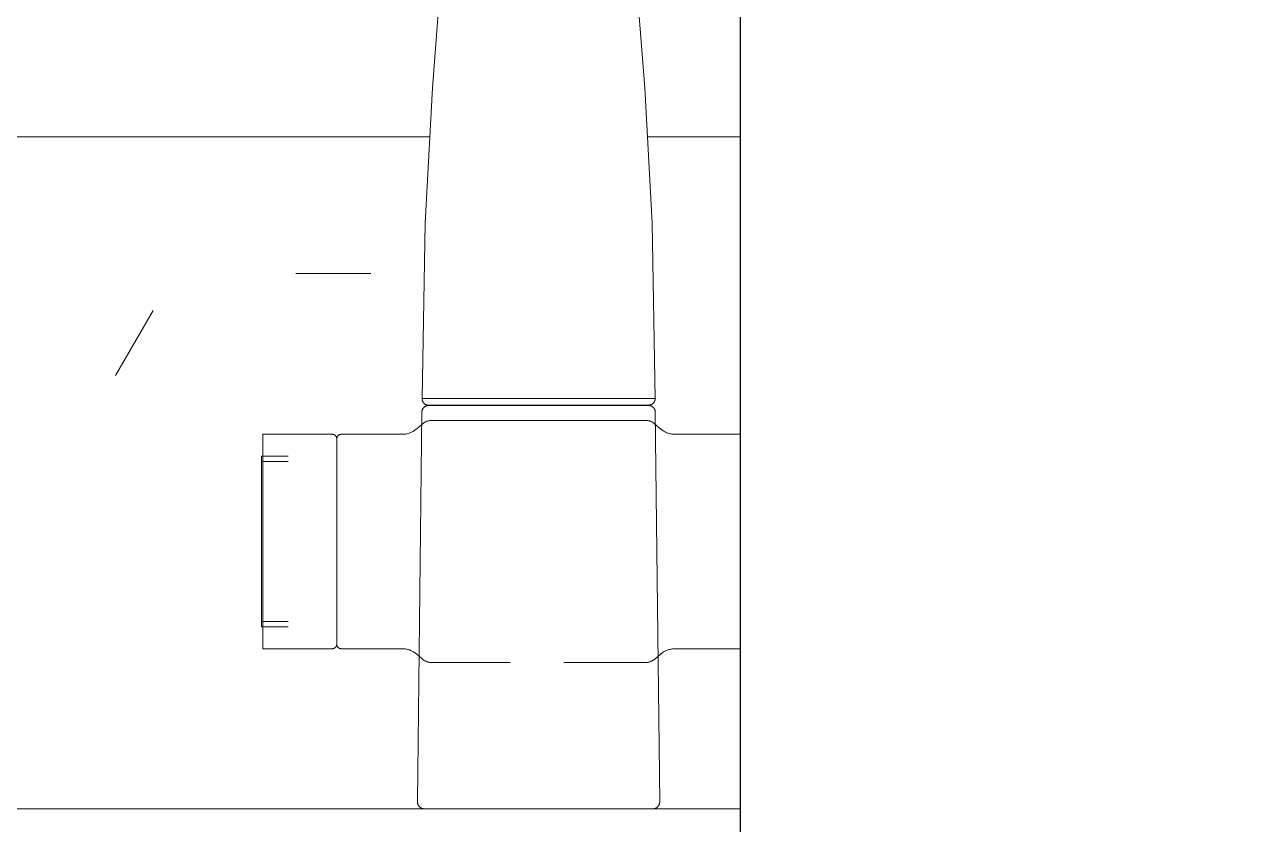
# Model space of a CAD drawing. Header units: millimetres. Extents: x -12976 to 58202, y -2238 to 7407.
# Drawn here: x 49222.7 to 49498.4, y 1096.5 to 1275 of the extents above; entities that cross this region are included whole.
import ezdxf

# ---------------------------------------------------------------- set-up
doc = ezdxf.new("R2010")
doc.units = ezdxf.units.MM
for name, color, linetype, lineweight in [('P-SANR-FIXT', 6, 'Continuous', 9), ('Q-CASE', 31, 'Continuous', 9), ('S-COLS', 52, 'Continuous', 25)]:
    doc.layers.add(name, color=color, linetype=linetype, lineweight=lineweight)
pattern_1 = [(0, (46031.69, 0), (406.4, 101.6), [16.764, -288.036, 16.764, -288.036, -1625.6]), (0, (46031.69, 0), (406.4, 101.6), [-609.6, 16.764, -592.836, 16.764, -288.036, -711.2]), (0, (46031.69, 0), (406.4, 101.6), [-1524, 16.764, -186.436, 16.764, -491.236]), (120, (46184.09, 50.8), (-291.1882, 301.1527), [16.764, -288.036, 16.764, -288.036, -1625.6]), (120, (46184.09, 50.8), (-291.1882, 301.1527), [-609.6, 16.764, -592.836, 16.764, -288.036, -711.2]), (120, (46184.09, 50.8), (-291.1882, 301.1527), [-1524, 16.764, -186.436, 16.764, -491.236]), (240, (46234.89, 254), (-115.2118, -402.7527), [16.764, -288.036, 16.764, -288.036, -1625.6]), (240, (46234.89, 254), (-115.2118, -402.7527), [-609.6, 16.764, -592.836, 16.764, -288.036, -711.2]), (240, (46234.89, 254), (-115.2118, -402.7527), [-1524, 16.764, -186.436, 16.764, -491.236])]

# ---------------------------------------------------------------- blocks, each defined once
blk = doc.blocks.new('Blks_Coz Docol_Misturador Monocomando com Filtro - Cromado-3969051-FACHADA LATERAL ESQUERDA')
at = {"layer": 'P-SANR-FIXT', "color": 8}
for p, q in [((15205.66, 1191.54), (15153.64, 1191.54)), ((15152.63, 1101.52), (15153.62, 1188.57)), ((15194.52, 1190.09), (15193.73, 1190.09)), ((15205.68, 1188.57), (15206.67, 1101.52)), ((15153.78, 1185.93), (15152.39, 1184.76)), ((15179.65, 1186.67), (15155.79, 1186.67)), ((15203.55, 1186.67), (15179.65, 1186.67)), ((15206.91, 1184.76), (15205.49, 1185.95)), ((15121, 1183.58), (15118.15, 1183.58)), ((15118.15, 1183.58), (15118.15, 1135.73)), ((15133.61, 1183.58), (15121, 1183.58)), ((15149.17, 1183.58), (15135.61, 1183.58)), ((15224.65, 1183.58), (15210.13, 1183.58)), ((15134.61, 1136.73), (15134.61, 1182.58)), ((15134.61, 1182.58), (15134.61, 1136.73)), ((15123.79, 1178.68), (15117.83, 1178.68)), ((15117.83, 1178.68), (15117.83, 1140.63)), ((15123.79, 1177.51), (15118.15, 1177.51)), ((15118.15, 1141.79), (15123.79, 1141.79)), ((15117.83, 1140.63), (15123.79, 1140.63)), ((15118.15, 1135.73), (15121, 1135.73)), ((15121, 1135.73), (15133.61, 1135.73)), ((15135.61, 1135.73), (15149.17, 1135.73)), ((15152.39, 1134.55), (15153.78, 1133.38)), ((15205.49, 1133.35), (15206.91, 1134.55)), ((15210.13, 1135.73), (15224.65, 1135.73)), ((15155.79, 1132.64), (15173.32, 1132.64)), ((15185.3, 1132.64), (15203.55, 1132.64))]:
    blk.add_line(p, q, dxfattribs=at)
at = {"layer": 'P-SANR-FIXT', "color": 8, "flags": 128}
for points in [[(15153.64, 1191.54), (15154.31, 1230.67), (15155.95, 1260.9), (15157.78, 1284.43), (15159, 1303.44), (15159.4, 1320.14), (15159.26, 1336.81)], [(15159.26, 1336.81), (15159.4, 1320.14), (15159, 1303.44), (15157.78, 1284.43), (15155.95, 1260.9), (15154.31, 1230.67), (15153.64, 1191.54)], [(15200.04, 1336.81), (15199.9, 1320.14), (15200.3, 1303.44), (15201.53, 1284.43), (15203.35, 1260.9), (15204.99, 1230.67), (15205.66, 1191.54)], [(15205.66, 1191.54), (15204.99, 1230.67), (15203.35, 1260.9), (15201.53, 1284.43), (15200.3, 1303.44), (15199.9, 1320.14), (15200.04, 1336.81)], [(15155.11, 1190.09), (15155.05, 1190.09), (15154.99, 1190.09), (15154.93, 1190.1), (15154.87, 1190.11), (15154.82, 1190.12), (15154.76, 1190.13), (15154.7, 1190.14), (15154.65, 1190.16), (15154.59, 1190.18), (15154.54, 1190.2), (15154.48, 1190.23), (15154.43, 1190.25), (15154.38, 1190.28), (15154.33, 1190.31), (15154.28, 1190.34), (15154.23, 1190.38), (15154.19, 1190.41), (15154.14, 1190.45), (15154.1, 1190.49), (15154.06, 1190.53), (15154.02, 1190.57), (15153.98, 1190.62), (15153.94, 1190.66), (15153.91, 1190.71), (15153.88, 1190.76), (15153.85, 1190.81), (15153.82, 1190.86), (15153.79, 1190.91), (15153.77, 1190.97), (15153.74, 1191.02), (15153.72, 1191.08), (15153.71, 1191.13), (15153.69, 1191.19), (15153.68, 1191.24), (15153.67, 1191.3), (15153.66, 1191.36), (15153.65, 1191.42), (15153.65, 1191.48), (15153.64, 1191.53), (15153.64, 1191.54)], [(15205.66, 1191.54), (15205.66, 1191.49), (15205.65, 1191.43), (15205.65, 1191.37), (15205.64, 1191.31), (15205.63, 1191.25), (15205.61, 1191.2), (15205.6, 1191.14), (15205.58, 1191.08), (15205.56, 1191.03), (15205.54, 1190.98), (15205.52, 1190.92), (15205.49, 1190.87), (15205.46, 1190.82), (15205.43, 1190.77), (15205.4, 1190.72), (15205.36, 1190.67), (15205.33, 1190.63), (15205.29, 1190.58), (15205.25, 1190.54), (15205.21, 1190.5), (15205.17, 1190.46), (15205.12, 1190.42), (15205.08, 1190.38), (15205.03, 1190.35), (15204.98, 1190.32), (15204.93, 1190.29), (15204.88, 1190.26), (15204.83, 1190.23), (15204.77, 1190.21), (15204.72, 1190.18), (15204.66, 1190.16), (15204.61, 1190.15), (15204.55, 1190.13), (15204.49, 1190.12), (15204.44, 1190.11), (15204.38, 1190.1), (15204.32, 1190.09), (15204.26, 1190.09), (15204.2, 1190.09), (15204.19, 1190.09)], [(15153.62, 1188.57), (15153.62, 1188.63), (15153.62, 1188.69), (15153.63, 1188.75), (15153.64, 1188.8), (15153.65, 1188.86), (15153.67, 1188.92), (15153.68, 1188.97), (15153.7, 1189.03), (15153.72, 1189.08), (15153.75, 1189.14), (15153.77, 1189.19), (15153.8, 1189.24), (15153.83, 1189.29), (15153.86, 1189.34), (15153.89, 1189.39), (15153.93, 1189.44), (15153.96, 1189.48), (15154, 1189.53), (15154.04, 1189.57), (15154.09, 1189.61), (15154.13, 1189.65), (15154.17, 1189.69), (15154.22, 1189.72), (15154.27, 1189.75), (15154.32, 1189.79), (15154.37, 1189.82), (15154.42, 1189.84), (15154.47, 1189.87), (15154.53, 1189.89), (15154.58, 1189.91), (15154.64, 1189.93), (15154.69, 1189.95), (15154.75, 1189.96), (15154.81, 1189.97), (15154.87, 1189.98), (15154.92, 1189.99), (15154.98, 1190), (15155.04, 1190), (15155.08, 1190)], [(15155.08, 1190), (15155.1, 1190), (15155.16, 1190), (15155.26, 1190), (15155.39, 1190), (15155.57, 1190), (15155.78, 1190), (15156.04, 1190), (15156.33, 1190), (15156.66, 1190), (15157.02, 1190), (15157.42, 1190), (15157.86, 1190), (15158.33, 1190), (15158.83, 1190), (15159.37, 1190), (15159.94, 1190), (15160.55, 1190), (15161.18, 1190), (15161.84, 1190), (15162.53, 1190), (15163.25, 1190), (15164, 1190), (15164.77, 1190), (15165.56, 1190), (15166.38, 1190), (15167.21, 1190), (15168.07, 1190), (15168.95, 1190), (15169.84, 1190), (15170.75, 1190), (15171.67, 1190), (15172.61, 1190), (15173.55, 1190), (15174.51, 1190), (15175.47, 1190), (15176.45, 1190), (15177.42, 1190), (15178.4, 1190), (15179.39, 1190), (15180.37, 1190), (15181.35, 1190), (15182.33, 1190), (15183.3, 1190), (15184.27, 1190), (15185.23, 1190), (15186.19, 1190), (15187.13, 1190), (15188.06, 1190), (15188.97, 1190), (15189.88, 1190), (15190.76, 1190), (15191.63, 1190), (15192.48, 1190), (15193.3, 1190), (15194.11, 1190), (15194.89, 1190), (15195.65, 1190), (15196.38, 1190), (15197.09, 1190), (15197.77, 1190), (15198.42, 1190), (15199.04, 1190), (15199.63, 1190), (15200.18, 1190), (15200.7, 1190), (15201.19, 1190), (15201.65, 1190), (15202.07, 1190), (15202.45, 1190), (15202.8, 1190), (15203.11, 1190), (15203.39, 1190), (15203.62, 1190), (15203.82, 1190), (15203.98, 1190), (15204.09, 1190), (15204.17, 1190), (15204.22, 1190), (15204.22, 1190)], [(15204.22, 1190), (15204.2, 1190), (15204.14, 1190), (15204.04, 1190), (15203.91, 1190), (15203.73, 1190), (15203.52, 1190), (15203.26, 1190), (15202.97, 1190), (15202.65, 1190), (15202.28, 1190), (15201.88, 1190), (15201.44, 1190), (15200.97, 1190), (15200.47, 1190), (15199.93, 1190), (15199.36, 1190), (15198.76, 1190), (15198.12, 1190), (15197.46, 1190), (15196.77, 1190), (15196.05, 1190), (15195.31, 1190), (15194.54, 1190), (15193.74, 1190), (15192.93, 1190), (15192.09, 1190), (15191.23, 1190), (15190.36, 1190), (15189.46, 1190), (15188.55, 1190), (15187.63, 1190), (15186.7, 1190), (15185.75, 1190), (15184.79, 1190), (15183.83, 1190), (15182.86, 1190), (15181.88, 1190), (15180.9, 1190), (15179.92, 1190), (15178.93, 1190), (15177.95, 1190), (15176.97, 1190), (15176, 1190), (15175.03, 1190), (15174.07, 1190), (15173.12, 1190), (15172.17, 1190), (15171.24, 1190), (15170.33, 1190), (15169.43, 1190), (15168.54, 1190), (15167.67, 1190), (15166.82, 1190), (15166, 1190), (15165.19, 1190), (15164.41, 1190), (15163.65, 1190), (15162.92, 1190), (15162.21, 1190), (15161.53, 1190), (15160.88, 1190), (15160.26, 1190), (15159.68, 1190), (15159.12, 1190), (15158.6, 1190), (15158.11, 1190), (15157.65, 1190), (15157.23, 1190), (15156.85, 1190), (15156.5, 1190), (15156.19, 1190), (15155.92, 1190), (15155.68, 1190), (15155.48, 1190), (15155.33, 1190), (15155.21, 1190), (15155.13, 1190), (15155.09, 1190), (15155.08, 1190)], [(15172.93, 1190.09), (15172.18, 1190.09), (15171.25, 1190.09), (15170.34, 1190.09), (15169.44, 1190.09), (15168.55, 1190.09), (15167.69, 1190.09), (15166.84, 1190.09), (15166.01, 1190.09), (15165.21, 1190.09), (15164.43, 1190.09), (15163.67, 1190.09), (15162.94, 1190.09), (15162.23, 1190.09), (15161.55, 1190.09), (15160.9, 1190.09), (15160.29, 1190.09), (15159.7, 1190.09), (15159.14, 1190.09), (15158.62, 1190.09), (15158.13, 1190.09), (15157.68, 1190.09), (15157.26, 1190.09), (15156.87, 1190.09), (15156.53, 1190.09), (15156.22, 1190.09), (15155.94, 1190.09), (15155.71, 1190.09), (15155.51, 1190.09), (15155.35, 1190.09), (15155.23, 1190.09), (15155.15, 1190.09), (15155.11, 1190.09), (15155.11, 1190.09)], [(15155.11, 1190.09), (15155.13, 1190.09), (15155.19, 1190.09), (15155.28, 1190.09), (15155.42, 1190.09), (15155.6, 1190.09), (15155.81, 1190.09), (15156.06, 1190.09), (15156.35, 1190.09), (15156.68, 1190.09), (15157.04, 1190.09), (15157.45, 1190.09), (15157.88, 1190.09), (15158.35, 1190.09), (15158.86, 1190.09), (15159.39, 1190.09), (15159.96, 1190.09), (15160.57, 1190.09), (15161.2, 1190.09), (15161.86, 1190.09), (15162.55, 1190.09), (15163.27, 1190.09), (15164.01, 1190.09), (15164.78, 1190.09), (15165.57, 1190.09), (15166.39, 1190.09), (15167.23, 1190.09), (15168.08, 1190.09), (15168.96, 1190.09), (15169.85, 1190.09), (15170.76, 1190.09), (15171.68, 1190.09), (15172.61, 1190.09), (15173.56, 1190.09), (15174.52, 1190.09), (15175.48, 1190.09), (15176.45, 1190.09), (15177.43, 1190.09), (15178.4, 1190.09), (15179.39, 1190.09), (15180.37, 1190.09), (15181.35, 1190.09), (15182.33, 1190.09), (15183.3, 1190.09), (15184.27, 1190.09), (15185.23, 1190.09), (15186.18, 1190.09), (15187.12, 1190.09), (15188.05, 1190.09), (15188.96, 1190.09), (15189.86, 1190.09), (15190.75, 1190.09), (15191.62, 1190.09), (15192.46, 1190.09), (15193.29, 1190.09), (15194.09, 1190.09), (15194.88, 1190.09), (15195.63, 1190.09), (15196.37, 1190.09), (15197.07, 1190.09), (15197.75, 1190.09), (15198.4, 1190.09), (15199.02, 1190.09), (15199.6, 1190.09), (15200.16, 1190.09), (15200.68, 1190.09), (15201.17, 1190.09), (15201.63, 1190.09), (15202.05, 1190.09), (15202.43, 1190.09), (15202.78, 1190.09), (15203.09, 1190.09), (15203.36, 1190.09), (15203.59, 1190.09), (15203.79, 1190.09), (15203.95, 1190.09), (15204.07, 1190.09), (15204.15, 1190.09), (15204.19, 1190.09), (15204.19, 1190.09)], [(15179.65, 1190.09), (15178.93, 1190.09), (15177.95, 1190.09), (15176.98, 1190.09), (15176, 1190.09), (15175.03, 1190.09), (15174.07, 1190.09), (15173.12, 1190.09)], [(15204.19, 1190.09), (15204.17, 1190.09), (15204.12, 1190.09), (15204.02, 1190.09), (15203.88, 1190.09), (15203.7, 1190.09), (15203.49, 1190.09), (15203.24, 1190.09), (15202.95, 1190.09), (15202.62, 1190.09), (15202.26, 1190.09), (15201.86, 1190.09), (15201.42, 1190.09), (15200.95, 1190.09), (15200.45, 1190.09), (15199.91, 1190.09), (15199.34, 1190.09), (15198.74, 1190.09), (15198.1, 1190.09), (15197.44, 1190.09), (15196.75, 1190.09), (15196.03, 1190.09), (15195.29, 1190.09), (15194.52, 1190.09)], [(15204.22, 1190), (15204.28, 1190), (15204.34, 1190), (15204.4, 1189.99), (15204.45, 1189.98), (15204.51, 1189.97), (15204.57, 1189.96), (15204.63, 1189.94), (15204.68, 1189.93), (15204.74, 1189.91), (15204.79, 1189.88), (15204.84, 1189.86), (15204.9, 1189.83), (15204.95, 1189.81), (15205, 1189.78), (15205.05, 1189.74), (15205.1, 1189.71), (15205.14, 1189.67), (15205.19, 1189.64), (15205.23, 1189.6), (15205.27, 1189.56), (15205.31, 1189.51), (15205.35, 1189.47), (15205.39, 1189.42), (15205.42, 1189.38), (15205.45, 1189.33), (15205.48, 1189.28), (15205.51, 1189.23), (15205.54, 1189.17), (15205.56, 1189.12), (15205.59, 1189.07), (15205.61, 1189.01), (15205.62, 1188.96), (15205.64, 1188.9), (15205.65, 1188.84), (15205.66, 1188.78), (15205.67, 1188.73), (15205.68, 1188.67), (15205.68, 1188.61), (15205.68, 1188.57)], [(15153.78, 1185.93), (15153.88, 1186.01), (15153.98, 1186.08), (15154.08, 1186.15), (15154.18, 1186.22), (15154.29, 1186.28), (15154.4, 1186.34), (15154.52, 1186.39), (15154.63, 1186.44), (15154.75, 1186.49), (15154.87, 1186.53), (15154.99, 1186.56), (15155.11, 1186.59), (15155.23, 1186.62), (15155.35, 1186.64), (15155.48, 1186.65), (15155.6, 1186.66), (15155.73, 1186.67), (15155.79, 1186.67)], [(15203.55, 1186.67), (15203.67, 1186.66), (15203.79, 1186.66), (15203.91, 1186.64), (15204.03, 1186.63), (15204.15, 1186.61), (15204.26, 1186.58), (15204.38, 1186.55), (15204.5, 1186.51), (15204.61, 1186.47), (15204.72, 1186.43), (15204.83, 1186.38), (15204.94, 1186.33), (15205.05, 1186.27), (15205.15, 1186.21), (15205.25, 1186.14), (15205.35, 1186.07), (15205.44, 1186), (15205.49, 1185.95)], [(15133.61, 1183.58), (15133.65, 1183.58), (15133.69, 1183.58), (15133.73, 1183.57), (15133.77, 1183.57), (15133.81, 1183.56), (15133.85, 1183.55), (15133.89, 1183.54), (15133.93, 1183.53), (15133.96, 1183.52), (15134, 1183.5), (15134.04, 1183.48), (15134.07, 1183.47), (15134.11, 1183.45), (15134.14, 1183.43), (15134.18, 1183.41), (15134.21, 1183.38), (15134.24, 1183.36), (15134.27, 1183.33), (15134.3, 1183.31), (15134.33, 1183.28), (15134.36, 1183.25), (15134.38, 1183.22), (15134.41, 1183.19), (15134.43, 1183.15), (15134.45, 1183.12), (15134.47, 1183.09), (15134.49, 1183.05), (15134.51, 1183.02), (15134.53, 1182.98), (15134.54, 1182.94), (15134.56, 1182.91), (15134.57, 1182.87), (15134.58, 1182.83), (15134.59, 1182.79), (15134.6, 1182.75), (15134.6, 1182.71), (15134.61, 1182.67), (15134.61, 1182.63), (15134.61, 1182.59), (15134.61, 1182.58)], [(15134.61, 1182.58), (15134.61, 1182.62), (15134.61, 1182.66), (15134.62, 1182.7), (15134.62, 1182.74), (15134.63, 1182.78), (15134.64, 1182.82), (15134.65, 1182.86), (15134.66, 1182.89), (15134.68, 1182.93), (15134.69, 1182.97), (15134.71, 1183.01), (15134.72, 1183.04), (15134.74, 1183.08), (15134.76, 1183.11), (15134.79, 1183.14), (15134.81, 1183.18), (15134.83, 1183.21), (15134.86, 1183.24), (15134.89, 1183.27), (15134.91, 1183.3), (15134.94, 1183.32), (15134.97, 1183.35), (15135.01, 1183.38), (15135.04, 1183.4), (15135.07, 1183.42), (15135.1, 1183.44), (15135.14, 1183.46), (15135.18, 1183.48), (15135.21, 1183.5), (15135.25, 1183.51), (15135.29, 1183.53), (15135.32, 1183.54), (15135.36, 1183.55), (15135.4, 1183.56), (15135.44, 1183.57), (15135.48, 1183.57), (15135.52, 1183.58), (15135.56, 1183.58), (15135.6, 1183.58), (15135.61, 1183.58)], [(15149.17, 1183.58), (15149.37, 1183.58), (15149.57, 1183.6), (15149.77, 1183.62), (15149.96, 1183.64), (15150.16, 1183.68), (15150.36, 1183.72), (15150.55, 1183.77), (15150.74, 1183.83), (15150.93, 1183.9), (15151.11, 1183.97), (15151.3, 1184.06), (15151.48, 1184.15), (15151.65, 1184.24), (15151.82, 1184.34), (15151.99, 1184.45), (15152.15, 1184.57), (15152.31, 1184.69), (15152.39, 1184.76)], [(15206.91, 1184.76), (15207.06, 1184.63), (15207.22, 1184.51), (15207.39, 1184.4), (15207.56, 1184.29), (15207.73, 1184.2), (15207.91, 1184.1), (15208.09, 1184.02), (15208.27, 1183.94), (15208.46, 1183.87), (15208.65, 1183.81), (15208.84, 1183.75), (15209.04, 1183.7), (15209.23, 1183.66), (15209.43, 1183.63), (15209.63, 1183.61), (15209.83, 1183.59), (15210.03, 1183.58), (15210.13, 1183.58)], [(15134.61, 1136.73), (15134.61, 1136.75), (15134.61, 1136.8), (15134.61, 1136.89), (15134.61, 1137.02), (15134.61, 1137.18), (15134.61, 1137.39), (15134.61, 1137.62), (15134.61, 1137.89), (15134.61, 1138.2), (15134.61, 1138.54), (15134.61, 1138.91), (15134.61, 1139.32), (15134.61, 1139.76), (15134.61, 1140.23), (15134.61, 1140.73), (15134.61, 1141.27), (15134.61, 1141.83), (15134.61, 1142.42), (15134.61, 1143.04), (15134.61, 1143.68), (15134.61, 1144.35), (15134.61, 1145.05), (15134.61, 1145.76), (15134.61, 1146.51), (15134.61, 1147.27), (15134.61, 1148.05), (15134.61, 1148.85), (15134.61, 1149.67), (15134.61, 1150.5), (15134.61, 1151.35), (15134.61, 1152.21), (15134.61, 1153.08), (15134.61, 1153.96), (15134.61, 1154.86), (15134.61, 1155.76), (15134.61, 1156.66), (15134.61, 1157.58), (15134.61, 1158.49), (15134.61, 1159.41), (15134.61, 1160.32), (15134.61, 1161.24), (15134.61, 1162.15), (15134.61, 1163.06), (15134.61, 1163.97), (15134.61, 1164.86), (15134.61, 1165.75), (15134.61, 1166.63), (15134.61, 1167.5), (15134.61, 1168.35), (15134.61, 1169.19), (15134.61, 1170.02), (15134.61, 1170.83), (15134.61, 1171.62), (15134.61, 1172.39), (15134.61, 1173.15), (15134.61, 1173.88), (15134.61, 1174.58), (15134.61, 1175.27), (15134.61, 1175.93), (15134.61, 1176.56), (15134.61, 1177.17), (15134.61, 1177.74), (15134.61, 1178.29), (15134.61, 1178.81), (15134.61, 1179.3), (15134.61, 1179.76), (15134.61, 1180.18), (15134.61, 1180.57), (15134.61, 1180.93), (15134.61, 1181.26), (15134.61, 1181.55), (15134.61, 1181.8), (15134.61, 1182.02), (15134.61, 1182.2), (15134.61, 1182.35), (15134.61, 1182.46), (15134.61, 1182.54), (15134.61, 1182.57), (15134.61, 1182.58)], [(15134.61, 1182.58), (15134.61, 1182.56), (15134.61, 1182.51), (15134.61, 1182.42), (15134.61, 1182.29), (15134.61, 1182.12), (15134.61, 1181.92), (15134.61, 1181.69), (15134.61, 1181.42), (15134.61, 1181.11), (15134.61, 1180.77), (15134.61, 1180.4), (15134.61, 1179.99), (15134.61, 1179.55), (15134.61, 1179.08), (15134.61, 1178.58), (15134.61, 1178.04), (15134.61, 1177.48), (15134.61, 1176.89), (15134.61, 1176.27), (15134.61, 1175.63), (15134.61, 1174.96), (15134.61, 1174.26), (15134.61, 1173.54), (15134.61, 1172.8), (15134.61, 1172.04), (15134.61, 1171.26), (15134.61, 1170.46), (15134.61, 1169.64), (15134.61, 1168.81), (15134.61, 1167.96), (15134.61, 1167.1), (15134.61, 1166.23), (15134.61, 1165.34), (15134.61, 1164.45), (15134.61, 1163.55), (15134.61, 1162.64), (15134.61, 1161.73), (15134.61, 1160.82), (15134.61, 1159.9), (15134.61, 1158.98), (15134.61, 1158.07), (15134.61, 1157.16), (15134.61, 1156.25), (15134.61, 1155.34), (15134.61, 1154.45), (15134.61, 1153.56), (15134.61, 1152.68), (15134.61, 1151.81), (15134.61, 1150.95), (15134.61, 1150.11), (15134.61, 1149.29), (15134.61, 1148.48), (15134.61, 1147.69), (15134.61, 1146.91), (15134.61, 1146.16), (15134.61, 1145.43), (15134.61, 1144.72), (15134.61, 1144.04), (15134.61, 1143.38), (15134.61, 1142.75), (15134.61, 1142.14), (15134.61, 1141.57), (15134.61, 1141.02), (15134.61, 1140.5), (15134.61, 1140.01), (15134.61, 1139.55), (15134.61, 1139.13), (15134.61, 1138.74), (15134.61, 1138.38), (15134.61, 1138.05), (15134.61, 1137.76), (15134.61, 1137.51), (15134.61, 1137.29), (15134.61, 1137.1), (15134.61, 1136.96), (15134.61, 1136.85), (15134.61, 1136.77), (15134.61, 1136.73), (15134.61, 1136.73)], [(15134.61, 1182.58), (15134.61, 1182.56), (15134.61, 1182.51), (15134.61, 1182.42), (15134.61, 1182.29), (15134.61, 1182.12), (15134.61, 1181.92), (15134.61, 1181.69), (15134.61, 1181.42), (15134.61, 1181.11), (15134.61, 1180.77), (15134.61, 1180.4), (15134.61, 1179.99), (15134.61, 1179.55), (15134.61, 1179.08), (15134.61, 1178.58), (15134.61, 1178.04), (15134.61, 1177.48), (15134.61, 1176.89), (15134.61, 1176.27), (15134.61, 1175.63), (15134.61, 1174.96), (15134.61, 1174.26), (15134.61, 1173.54), (15134.61, 1172.8), (15134.61, 1172.04), (15134.61, 1171.26), (15134.61, 1170.46), (15134.61, 1169.64), (15134.61, 1168.81), (15134.61, 1167.96), (15134.61, 1167.1), (15134.61, 1166.23), (15134.61, 1165.34), (15134.61, 1164.45), (15134.61, 1163.55), (15134.61, 1162.64), (15134.61, 1161.73), (15134.61, 1160.82), (15134.61, 1159.9), (15134.61, 1158.98), (15134.61, 1158.07), (15134.61, 1157.16), (15134.61, 1156.25), (15134.61, 1155.34), (15134.61, 1154.45), (15134.61, 1153.56), (15134.61, 1152.68), (15134.61, 1151.81), (15134.61, 1150.95), (15134.61, 1150.11), (15134.61, 1149.29), (15134.61, 1148.48), (15134.61, 1147.69), (15134.61, 1146.91), (15134.61, 1146.16), (15134.61, 1145.43), (15134.61, 1144.72), (15134.61, 1144.04), (15134.61, 1143.38), (15134.61, 1142.75), (15134.61, 1142.14), (15134.61, 1141.57), (15134.61, 1141.02), (15134.61, 1140.5), (15134.61, 1140.01), (15134.61, 1139.55), (15134.61, 1139.13), (15134.61, 1138.74), (15134.61, 1138.38), (15134.61, 1138.05), (15134.61, 1137.76), (15134.61, 1137.51), (15134.61, 1137.29), (15134.61, 1137.1), (15134.61, 1136.96), (15134.61, 1136.85), (15134.61, 1136.77), (15134.61, 1136.73), (15134.61, 1136.73)], [(15134.61, 1136.73), (15134.61, 1136.75), (15134.61, 1136.8), (15134.61, 1136.89), (15134.61, 1137.02), (15134.61, 1137.18), (15134.61, 1137.39), (15134.61, 1137.62), (15134.61, 1137.89), (15134.61, 1138.2), (15134.61, 1138.54), (15134.61, 1138.91), (15134.61, 1139.32), (15134.61, 1139.76), (15134.61, 1140.23), (15134.61, 1140.73), (15134.61, 1141.27), (15134.61, 1141.83), (15134.61, 1142.42), (15134.61, 1143.04), (15134.61, 1143.68), (15134.61, 1144.35), (15134.61, 1145.05), (15134.61, 1145.76), (15134.61, 1146.51), (15134.61, 1147.27), (15134.61, 1148.05), (15134.61, 1148.85), (15134.61, 1149.67), (15134.61, 1150.5), (15134.61, 1151.35), (15134.61, 1152.21), (15134.61, 1153.08), (15134.61, 1153.96), (15134.61, 1154.86), (15134.61, 1155.76), (15134.61, 1156.66), (15134.61, 1157.58), (15134.61, 1158.49), (15134.61, 1159.41), (15134.61, 1160.32), (15134.61, 1161.24), (15134.61, 1162.15), (15134.61, 1163.06), (15134.61, 1163.97), (15134.61, 1164.86), (15134.61, 1165.75), (15134.61, 1166.63), (15134.61, 1167.5), (15134.61, 1168.35), (15134.61, 1169.19), (15134.61, 1170.02), (15134.61, 1170.83), (15134.61, 1171.62), (15134.61, 1172.39), (15134.61, 1173.15), (15134.61, 1173.88), (15134.61, 1174.58), (15134.61, 1175.27), (15134.61, 1175.93), (15134.61, 1176.56), (15134.61, 1177.17), (15134.61, 1177.74), (15134.61, 1178.29), (15134.61, 1178.81), (15134.61, 1179.3), (15134.61, 1179.76), (15134.61, 1180.18), (15134.61, 1180.57), (15134.61, 1180.93), (15134.61, 1181.26), (15134.61, 1181.55), (15134.61, 1181.8), (15134.61, 1182.02), (15134.61, 1182.2), (15134.61, 1182.35), (15134.61, 1182.46), (15134.61, 1182.54), (15134.61, 1182.57), (15134.61, 1182.58)], [(15134.61, 1136.73), (15134.61, 1136.69), (15134.61, 1136.65), (15134.6, 1136.61), (15134.6, 1136.57), (15134.59, 1136.53), (15134.58, 1136.49), (15134.57, 1136.45), (15134.56, 1136.41), (15134.55, 1136.38), (15134.53, 1136.34), (15134.52, 1136.3), (15134.5, 1136.27), (15134.48, 1136.23), (15134.46, 1136.2), (15134.44, 1136.16), (15134.41, 1136.13), (15134.39, 1136.1), (15134.36, 1136.07), (15134.34, 1136.04), (15134.31, 1136.01), (15134.28, 1135.98), (15134.25, 1135.96), (15134.22, 1135.93), (15134.18, 1135.91), (15134.15, 1135.89), (15134.12, 1135.87), (15134.08, 1135.85), (15134.05, 1135.83), (15134.01, 1135.81), (15133.97, 1135.8), (15133.94, 1135.78), (15133.9, 1135.77), (15133.86, 1135.76), (15133.82, 1135.75), (15133.78, 1135.74), (15133.74, 1135.74), (15133.7, 1135.73), (15133.66, 1135.73), (15133.62, 1135.73), (15133.61, 1135.73)], [(15135.61, 1135.73), (15135.57, 1135.73), (15135.53, 1135.73), (15135.49, 1135.74), (15135.45, 1135.74), (15135.41, 1135.75), (15135.37, 1135.76), (15135.33, 1135.77), (15135.3, 1135.78), (15135.26, 1135.79), (15135.22, 1135.81), (15135.19, 1135.82), (15135.15, 1135.84), (15135.11, 1135.86), (15135.08, 1135.88), (15135.05, 1135.9), (15135.01, 1135.93), (15134.98, 1135.95), (15134.95, 1135.98), (15134.92, 1136), (15134.89, 1136.03), (15134.87, 1136.06), (15134.84, 1136.09), (15134.82, 1136.12), (15134.79, 1136.15), (15134.77, 1136.19), (15134.75, 1136.22), (15134.73, 1136.26), (15134.71, 1136.29), (15134.69, 1136.33), (15134.68, 1136.37), (15134.67, 1136.4), (15134.65, 1136.44), (15134.64, 1136.48), (15134.63, 1136.52), (15134.63, 1136.56), (15134.62, 1136.6), (15134.62, 1136.64), (15134.61, 1136.68), (15134.61, 1136.72), (15134.61, 1136.73)], [(15152.39, 1134.55), (15152.24, 1134.67), (15152.08, 1134.79), (15151.91, 1134.91), (15151.74, 1135.01), (15151.57, 1135.11), (15151.39, 1135.21), (15151.21, 1135.29), (15151.03, 1135.37), (15150.84, 1135.44), (15150.65, 1135.5), (15150.46, 1135.56), (15150.26, 1135.61), (15150.07, 1135.65), (15149.87, 1135.68), (15149.67, 1135.7), (15149.47, 1135.72), (15149.27, 1135.73), (15149.17, 1135.73)], [(15155.79, 1132.64), (15155.67, 1132.64), (15155.54, 1132.65), (15155.42, 1132.66), (15155.29, 1132.68), (15155.17, 1132.7), (15155.05, 1132.73), (15154.93, 1132.76), (15154.81, 1132.8), (15154.69, 1132.84), (15154.58, 1132.89), (15154.46, 1132.94), (15154.35, 1132.99), (15154.24, 1133.05), (15154.13, 1133.12), (15154.03, 1133.19), (15153.93, 1133.26), (15153.83, 1133.34), (15153.78, 1133.38)], [(15205.49, 1133.35), (15205.4, 1133.28), (15205.3, 1133.21), (15205.2, 1133.14), (15205.1, 1133.07), (15205, 1133.01), (15204.89, 1132.96), (15204.78, 1132.91), (15204.67, 1132.86), (15204.56, 1132.82), (15204.44, 1132.78), (15204.33, 1132.74), (15204.21, 1132.72), (15204.09, 1132.69), (15203.97, 1132.67), (15203.85, 1132.66), (15203.73, 1132.65), (15203.61, 1132.64), (15203.55, 1132.64)], [(15210.13, 1135.73), (15209.93, 1135.72), (15209.73, 1135.71), (15209.54, 1135.69), (15209.34, 1135.66), (15209.14, 1135.63), (15208.95, 1135.58), (15208.75, 1135.53), (15208.56, 1135.47), (15208.37, 1135.41), (15208.19, 1135.33), (15208, 1135.25), (15207.83, 1135.16), (15207.65, 1135.07), (15207.48, 1134.96), (15207.31, 1134.85), (15207.15, 1134.74), (15206.99, 1134.62), (15206.91, 1134.55)], [(15154.16, 1100), (15154.1, 1100), (15154.03, 1100), (15153.97, 1100.01), (15153.91, 1100.02), (15153.85, 1100.03), (15153.79, 1100.04), (15153.74, 1100.06), (15153.68, 1100.08), (15153.62, 1100.1), (15153.56, 1100.12), (15153.51, 1100.15), (15153.45, 1100.17), (15153.4, 1100.2), (15153.35, 1100.23), (15153.3, 1100.27), (15153.25, 1100.3), (15153.2, 1100.34), (15153.15, 1100.38), (15153.11, 1100.42), (15153.06, 1100.46), (15153.02, 1100.51), (15152.98, 1100.55), (15152.94, 1100.6), (15152.91, 1100.65), (15152.87, 1100.7), (15152.84, 1100.75), (15152.81, 1100.81), (15152.79, 1100.86), (15152.76, 1100.91), (15152.74, 1100.97), (15152.72, 1101.03), (15152.7, 1101.09), (15152.68, 1101.14), (15152.67, 1101.2), (15152.66, 1101.26), (15152.65, 1101.32), (15152.64, 1101.38), (15152.64, 1101.45), (15152.63, 1101.51), (15152.63, 1101.52)], [(15206.67, 1101.52), (15206.67, 1101.46), (15206.66, 1101.4), (15206.66, 1101.34), (15206.65, 1101.28), (15206.64, 1101.22), (15206.62, 1101.16), (15206.61, 1101.1), (15206.59, 1101.04), (15206.57, 1100.99), (15206.55, 1100.93), (15206.52, 1100.87), (15206.5, 1100.82), (15206.47, 1100.76), (15206.43, 1100.71), (15206.4, 1100.66), (15206.37, 1100.61), (15206.33, 1100.56), (15206.29, 1100.52), (15206.25, 1100.47), (15206.21, 1100.43), (15206.16, 1100.39), (15206.11, 1100.35), (15206.07, 1100.31), (15206.02, 1100.27), (15205.97, 1100.24), (15205.92, 1100.21), (15205.86, 1100.18), (15205.81, 1100.15), (15205.75, 1100.13), (15205.7, 1100.1), (15205.64, 1100.08), (15205.58, 1100.06), (15205.52, 1100.05), (15205.46, 1100.03), (15205.4, 1100.02), (15205.34, 1100.01), (15205.28, 1100.01), (15205.22, 1100), (15205.16, 1100)]]:
    blk.add_lwpolyline(points, dxfattribs=at)

msp = doc.modelspace()

# ---------------------------------------------------------------- hatches: boundary and pattern name
at = {"layer": 'Q-CASE'}
h = msp.add_hatch(dxfattribs=at)
h.set_pattern_fill('FP_27', color=256, style=0, pattern_type=2)
h.set_pattern_definition(pattern_1)
h.paths.add_polyline_path([(48046.68, 1100), (49313.78, 1100.41), (49314.01, 1100.97), (49314.01, 1101.52), (49312.17, 1101.52), (49310.76, 1100.45), (49310.31, 1101.52), (49310.07, 1134.55), (49308.04, 1136.13), (49306.85, 1135.73), (49293.29, 1135.73), (49293.29, 1143.29), (49292.59, 1143.29), (49293.29, 1183.58), (49309.07, 1183.54), (49311.25, 1185.93), (49311.33, 1188.57), (49314.86, 1189.09), (49315.03, 1189.67), (49319.51, 1189.86), (49319.54, 1189.45), (49346.83, 1189.96), (49359.95, 1189.43), (49359.8, 1189.09), (49360.03, 1188.57), (49361.93, 1188.83), (49362.93, 1189.58), (49363.39, 1187.28), (49363.42, 1185.75), (49366.62, 1183.18), (49367.82, 1183.58), (49382.33, 1183.58), (49382.33, 1250), (49361.62, 1250), (49362.87, 1219.02), (49363.34, 1191.54), (49361.97, 1191.08), (49361.96, 1190.71), (49360.63, 1190.65), (49359.28, 1190.24), (49314.74, 1190.68), (49315.03, 1191.07), (49314.65, 1191.54), (49312.51, 1191.09), (49311.76, 1190.51), (49311.33, 1191.54), (49312.67, 1243.16), (49312.67, 1250), (48046.68, 1250), (48046.68, 1160.73)])
h.paths.add_polyline_path([(49827.04, 1100), (50646.68, 1100), (50646.68, 1250), (49582.33, 1250), (49582.33, 1100), (49783.88, 1100)])
h.paths.add_polyline_path([(49360.84, 1101.52), (49363.49, 1100.9), (49361.71, 1100.57), (49360.5, 1101.15)])
h.paths.add_polyline_path([(49355.81, 1100), (49382.33, 1100), (49382.33, 1135.73), (49365.15, 1135.22), (49364.18, 1133.35), (49363.81, 1101.52), (49359.86, 1100.94), (49360.11, 1100.16), (49355.56, 1100)])
h.paths.add_polyline_path([(49292.05, 1160.13), (49291.43, 1160.13), (49291.29, 1159.65), (49291.7, 1157.95), (49292.04, 1160.09)])
h.paths.add_polyline_path([(49285.66, 1135.73), (49275.83, 1135.73), (49275.83, 1183.58), (49291.29, 1183.58), (49291.29, 1179.01), (49291.98, 1177.44), (49291.29, 1176.02), (49291.84, 1166.41), (49291.98, 1156.16), (49291.67, 1157.78), (49291.29, 1155.96), (49291.68, 1154.74), (49291.97, 1143.11), (49291.29, 1143.11), (49291.29, 1135.73)])
h.paths.add_polyline_path([(49364.59, 1137.81), (49365.3, 1138.4), (49364.59, 1138.4), (49364.59, 1138.01)])
h.paths.add_polyline_path([(49291.72, 1168.15), (49291.29, 1170.04), (49291.7, 1172.16)])
h.paths.add_polyline_path([(49292.86, 1172.38), (49292.48, 1173.59), (49292.78, 1172.8)])
h.paths.add_polyline_path([(49359.28, 1190.79), (49359.28, 1191.54), (49359.05, 1190.98)])
h = msp.add_hatch(dxfattribs=at)
h.set_pattern_fill('FP_27', color=256, style=0, pattern_type=2)
h.set_pattern_definition(pattern_1)
h.paths.add_polyline_path([(49346.33, 1070), (49382.33, 1070), (49382.33, 1100), (48046.68, 1100), (48046.68, 1070), (49309.03, 1070)])
h.paths.add_polyline_path([(50646.33, 1070), (50646.68, 1070), (50646.68, 1100), (49582.33, 1100), (49582.33, 1070), (50604.06, 1070)])

# ---------------------------------------------------------------- linework, layer by layer
for p, q in [((48046.68, 1250), (49313.04, 1250)), ((49361.62, 1250), (49382.33, 1250)), ((48046.68, 1100), (49382.33, 1100))]:
    msp.add_line(p, q, dxfattribs=at)
at = {"layer": 'S-COLS'}
msp.add_line((49382.33, 2574.72), (49382.33, 200), dxfattribs=at)

# ---------------------------------------------------------------- block references
at = {"layer": 'P-SANR-FIXT', "color": 8}
msp.add_blockref('Blks_Coz Docol_Misturador Monocomando com Filtro - Cromado-3969051-FACHADA LATERAL ESQUERDA', (34157.68, 0), dxfattribs=at)

doc.saveas('drawing.dxf')
